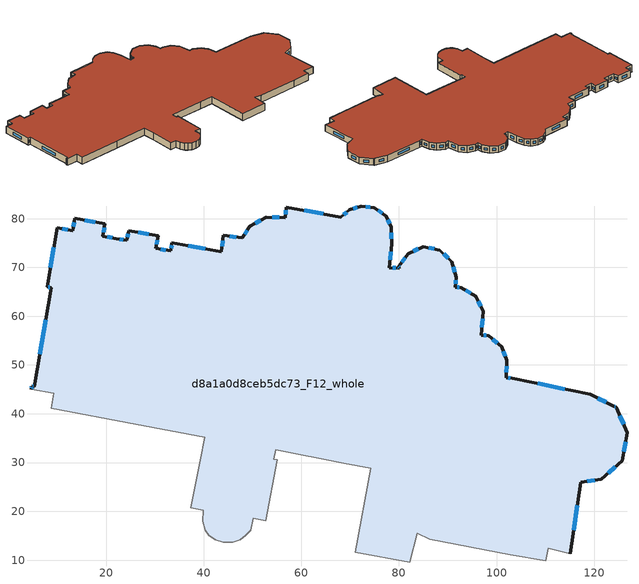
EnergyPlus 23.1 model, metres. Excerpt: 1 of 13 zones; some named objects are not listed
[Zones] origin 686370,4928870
d8a1a0d8ceb5dc73_F12_whole
 floor to d8a1a0d8ceb5dc73_F11_whole (EU_floor_Construction): 115.1,11.35 117.26,25.99 121.48,26.59 125.78,30.34 126.81,36.15 124.51,41.31 124.04,41.55 119.19,44.01 103.23,47.28 102.01,47.41 102.12,50.93 101.05,53.71 98.36,56.04 96.9,56.13 97.24,61.04 95.71,64.09 92.77,65.86 91.58,65.94 91.74,68.02 90.87,71.14 88.37,73.57 85.01,74.26 81.88,72.84 79.98,70.26 80.06,69.85 78.01,69.97 78.49,74.76 78.39,78.26 77.41,80.51 74.94,82.24 72.28,82.59 69.82,81.8 68.09,80.31 56.9,82.37 56.68,80.22 52.8,80.26 49.41,78.41 47.87,76.03 44.03,76.61 43.59,73.21 33.47,75.06 33.2,73.38 30.17,73.89 30.63,76.45 24.57,77.51 24.22,75.54 22.09,75.92 19.32,76.42 19.73,78.91 13.54,80.03 13.09,77.53 9.95,78.09 7.86,66.01 8.75,65.85 5.25,45.58 4.71,45.66 4.61,44.98 9.23,44.23 8.74,41.08 26.07,37.85 40.16,35.2 39.3,30.43 37.33,20.73 39.88,20.21 39.78,17.99 40.26,16.16 41.05,15.11 42.38,14.17 43.99,13.63 45.92,13.64 47.43,14.21 48.58,15.08 49.62,16.12 50.09,18.55 52.65,18.04 55.04,30.54 54.34,30.67 54.72,32.66 68.7,29.83 74.21,28.79 71.08,11.65 82.23,9.61 83.72,15.46 86.28,14.24 102.77,11.05 110.13,9.87 110.63,12.47 z36
 wall outside (EU_wall_Construction): 4.61,44.98 4.71,45.66 5.25,45.58 8.75,65.85 7.86,66.01 9.95,78.09 13.09,77.53 13.54,80.03 19.73,78.91 19.32,76.42 22.09,75.92 24.22,75.54 24.57,77.51 30.63,76.45 30.17,73.89 33.2,73.38 33.47,75.06 43.59,73.21 44.03,76.61 47.87,76.03 49.41,78.41 52.8,80.26 56.68,80.22 56.9,82.37 68.09,80.31 69.82,81.8 72.28,82.59 74.94,82.24 77.41,80.51 78.39,78.26 78.49,74.76 78.01,69.97 80.06,69.85 79.98,70.26 81.88,72.84 85.01,74.26 88.37,73.57 90.87,71.14 91.74,68.02 91.58,65.94 92.77,65.86 95.71,64.09 97.24,61.04 96.9,56.13 98.36,56.04 101.05,53.71 102.12,50.93 102.01,47.41 103.23,47.28 119.19,44.01 124.04,41.55 124.51,41.31 126.81,36.15 125.78,30.34 121.48,26.59 117.26,25.99 115.1,11.35 z36:39
 wall adiabatic (EU_wall_Construction): 115.1,11.35 110.63,12.47 110.13,9.87 102.77,11.05 86.28,14.24 83.72,15.46 82.23,9.61 71.08,11.65 74.21,28.79 68.7,29.83 54.72,32.66 54.34,30.67 55.04,30.54 52.65,18.04 50.09,18.55 49.62,16.12 48.58,15.08 47.43,14.21 45.92,13.64 43.99,13.63 42.38,14.17 41.05,15.11 40.26,16.16 39.78,17.99 39.88,20.21 37.33,20.73 39.3,30.43 40.16,35.2 26.07,37.85 8.74,41.08 9.23,44.23 4.61,44.98 z36:39
 window (EU_Window_Construction): 45.28,76.42 46.62,76.22 / 48.37,76.81 48.91,77.64 / 50.51,79.01 51.69,79.66 / 54.06,80.25 55.42,80.24 / 56.75,80.92 56.83,81.67 / 60.54,81.7 64.45,80.98 / 68.65,80.8 69.25,81.32 / 70.62,82.06 71.48,82.33 / 73.14,82.48 74.07,82.35 / 75.74,81.68 76.6,81.07 / 77.73,79.78 78.07,78.99 / 78.42,77.12 78.45,75.9 / 78.33,73.2 78.16,71.53 / 78.67,69.93 79.39,69.89 / 80.03,69.99 80,70.13 / 80.59,71.1 81.26,72 / 82.89,73.3 83.99,73.8 / 86.1,74.04 87.27,73.8 / 89.18,72.78 90.05,71.93 / 91.15,70.13 91.45,69.04 / 91.68,67.34 91.63,66.62 / 91.96,65.92 92.38,65.89 / 93.72,65.29 94.75,64.67 / 96.2,63.1 96.74,62.03 / 97.13,59.45 97.01,57.73 / 97.37,56.1 97.88,56.07 / 99.23,55.28 100.17,54.47 / 101.39,52.81 101.77,51.84 / 102.08,49.79 102.04,48.56 / 102.4,47.37 102.83,47.32 / 108.42,46.22 114,45.07 / 120.76,43.21 122.46,42.35 / 124.19,41.47 124.35,41.39 / 125.25,39.63 126.06,37.83 / 126.47,34.26 126.11,32.23 / 124.38,29.12 122.87,27.81 / 120.1,26.4 118.63,26.19 / 116.55,21.23 115.8,16.11 / 4.64,45.21 4.68,45.44 / 4.88,45.64 5.07,45.61 / 6.39,52.18 7.61,59.26 / 8.46,65.91 8.15,65.96 / 8.54,69.94 9.27,74.16 / 10.97,77.91 12.07,77.72 / 13.23,78.35 13.39,79.22 / 15.55,79.67 17.71,79.28 / 19.59,78.1 19.45,77.23 / 20.22,76.26 21.19,76.09 / 22.78,75.8 23.53,75.67 / 24.33,76.18 24.45,76.87 / 26.54,77.17 28.66,76.8 / 30.48,75.62 30.32,74.73 / 31.15,73.73 32.21,73.55 / 33.29,73.93 33.38,74.52 / 36.76,74.46 40.3,73.81 / 43.73,74.32 43.88,75.51 z36.98:38.02
 roof outside (EU_roof_Construction): 95.71,64.09 97.24,61.04 96.9,56.13 98.36,56.04 101.05,53.71 102.12,50.93 102.01,47.41 103.23,47.28 119.19,44.01 124.04,41.55 124.51,41.31 126.81,36.15 125.78,30.34 121.48,26.59 117.26,25.99 115.1,11.35 110.63,12.47 110.13,9.87 102.77,11.05 86.28,14.24 83.72,15.46 82.23,9.61 71.08,11.65 74.21,28.79 68.7,29.83 54.72,32.66 54.34,30.67 55.04,30.54 52.65,18.04 50.09,18.55 49.62,16.12 48.58,15.08 47.43,14.21 45.92,13.64 43.99,13.63 42.38,14.17 41.05,15.11 40.26,16.16 39.78,17.99 39.88,20.21 37.33,20.73 39.3,30.43 40.16,35.2 26.07,37.85 8.74,41.08 9.23,44.23 4.61,44.98 4.71,45.66 5.25,45.58 8.75,65.85 7.86,66.01 9.95,78.09 13.09,77.53 13.54,80.03 19.73,78.91 19.32,76.42 22.09,75.92 24.22,75.54 24.57,77.51 30.63,76.45 30.17,73.89 33.2,73.38 33.47,75.06 43.59,73.21 44.03,76.61 47.87,76.03 49.41,78.41 52.8,80.26 56.68,80.22 56.9,82.37 68.09,80.31 69.82,81.8 72.28,82.59 74.94,82.24 77.41,80.51 78.39,78.26 78.49,74.76 78.01,69.97 80.06,69.85 79.98,70.26 81.88,72.84 85.01,74.26 88.37,73.57 90.87,71.14 91.74,68.02 91.58,65.94 92.77,65.86 z39
[Building]
EU S2 Campaign: North Axis=0; Terrain=City; Solar Distribution=FullExterior
[Site:Location]
Bologna: Latitude=44.5; Longitude=11.25; Time Zone=1; Elevation=37
[SizingPeriod:WeatherFileDays]
AnnualSizingPeriod: Begin Month=1; Begin Day of Month=1; End Month=12; End Day of Month=31; Day of Week for Start Day=Monday; Use Weather File Daylight Saving Period=No; Use Weather File Rain and Snow Indicators=No
[MATERIAL]
EU_InternalMass_Material: Roughness=MediumRough; Thickness=0.1; Conductivity=1; Density=1800; Specific Heat=900; Thermal Absorptance=0.9; Solar Absorptance=0.7; Visible Absorptance=0.7
[MATERIAL:NOMASS] Roughness=MediumRough; Thermal Absorptance=0.9; Solar Absorptance=0.7; Visible Absorptance=0.7
Name | Thermal Resistance
EU_wall_NoMass | 0.905828
EU_roof_NoMass | 0.37593
EU_floor_NoMass | 0.67114
[WINDOWMATERIAL:SIMPLEGLAZINGSYSTEM]
EU_Window_SimpleGlazing: UFactor=4.52486; Solar Heat Gain Coefficient=0.85; Visible Transmittance=0.85
[CONSTRUCTION]
EU_wall_Construction: EU_wall_NoMass
EU_roof_Construction: EU_roof_NoMass
EU_floor_Construction: EU_floor_NoMass
EU_InternalMass_Construction: EU_InternalMass_Material
EU_Window_Construction: EU_Window_SimpleGlazing
[ZONE]
d8a1a0d8ceb5dc73_F12_whole: Type=1; Multiplier=1; Ceiling Height=autocalculate; Volume=16179; Floor Area=autocalculate; Part of Total Floor Area=Yes
[INTERNALMASS]
d8a1a0d8ceb5dc73_F12_whole_EU_InternalMass: Construction=EU_InternalMass_Construction; Zone or ZoneList=d8a1a0d8ceb5dc73_F12_whole; Surface Area=5393.01
[OTHEREQUIPMENT]
EU_Step8_InternalGain_d8a1a0d8ceb5dc73_F12_whole_f000: Fuel Type=Electricity; Zone or ZoneList or Space or SpaceList=d8a1a0d8ceb5dc73_F12_whole; Schedule=EU_Step8_GainSchedule_d8a1a0d8ceb5dc73_F12_whole_f000; Design Level Calculation Method=Watts/Area; Power per Zone Floor Area=1; Fraction Latent=0; Fraction Radiant=0; Fraction Lost=0; Carbon Dioxide Generation Rate=0; EndUse Subcategory=EU_Step8_InternalGains
[ZONEVENTILATION:DESIGNFLOWRATE]
EU_ConstantAir_d8a1a0d8ceb5dc73_F12_whole: Zone or ZoneList or Space or SpaceList=d8a1a0d8ceb5dc73_F12_whole; Schedule=EU_AlwaysOn; Design Flow Rate Calculation Method=AirChanges/Hour; Air Changes per Hour=0.73129; Ventilation Type=Natural; Fan Pressure Rise=0; Fan Total Efficiency=1; Constant Term Coefficient=1; Temperature Term Coefficient=0; Velocity Term Coefficient=0; Velocity Squared Term Coefficient=0; Minimum Indoor Temperature=-100; Maximum Indoor Temperature=100; Delta Temperature=-100; Minimum Outdoor Temperature=-100; Maximum Outdoor Temperature=100; Maximum Wind Speed=40
[HVACTEMPLATE:ZONE:IDEALLOADSAIRSYSTEM]
d8a1a0d8ceb5dc73_F12_whole: Template Thermostat=EU_HeatOnly_d8a1a0d8ceb5dc73_F12_whole; System Availability Schedule=EU_AlwaysOn; Maximum Heating Supply Air Temperature=50; Minimum Cooling Supply Air Temperature=13; Maximum Heating Supply Air Humidity Ratio=0.0156; Minimum Cooling Supply Air Humidity Ratio=0.0077; Heating Limit=NoLimit; Cooling Limit=NoLimit; Heating Availability Schedule=EU_AlwaysOn; Cooling Availability Schedule=EU_CoolingOff; Dehumidification Control Type=ConstantSensibleHeatRatio; Cooling Sensible Heat Ratio=0.7; Dehumidification Setpoint=60; Humidification Control Type=None; Humidification Setpoint=30; Outdoor Air Method=None; Outdoor Air Flow Rate per Person=0.00944; Outdoor Air Flow Rate per Zone Floor Area=0; Outdoor Air Flow Rate per Zone=0; Demand Controlled Ventilation Type=None; Outdoor Air Economizer Type=NoEconomizer; Heat Recovery Type=None; Sensible Heat Recovery Effectiveness=0.7; Latent Heat Recovery Effectiveness=0.65
[SIZING:ZONE]
d8a1a0d8ceb5dc73_F12_whole: Zone Cooling Design Supply Air Temperature Input Method=SupplyAirTemperature; Zone Cooling Design Supply Air Temperature=13; Zone Heating Design Supply Air Temperature Input Method=SupplyAirTemperature; Zone Heating Design Supply Air Temperature=50; Zone Cooling Design Supply Air Humidity Ratio=0.008; Zone Heating Design Supply Air Humidity Ratio=0.008; Cooling Design Air Flow Method=DesignDay; Cooling Design Air Flow Rate=0; Cooling Minimum Air Flow per Zone Floor Area=0.000762; Cooling Minimum Air Flow=0; Cooling Minimum Air Flow Fraction=0.2; Heating Design Air Flow Method=DesignDay; Heating Design Air Flow Rate=0; Heating Maximum Air Flow per Zone Floor Area=0.002032; Heating Maximum Air Flow=0.141576; Heating Maximum Air Flow Fraction=0.3; Account for Dedicated Outdoor Air System=No; Dedicated Outdoor Air System Control Strategy=NeutralSupplyAir; Dedicated Outdoor Air Low Setpoint Temperature for Design=autosize; Dedicated Outdoor Air High Setpoint Temperature for Design=autosize; Zone Load Sizing Method=Sensible Load Only No Latent Load; Zone Latent Cooling Design Supply Air Humidity Ratio Input Method=HumidityRatioDifference; Zone Cooling Design Supply Air Humidity Ratio Difference=0.005; Zone Latent Heating Design Supply Air Humidity Ratio Input Method=HumidityRatioDifference; Zone Humidification Design Supply Air Humidity Ratio Difference=0.005
[SCHEDULE:CONSTANT]
Name | Hourly Value
EU_AlwaysOn | 1
EU_CoolingOff | 0
[SCHEDULE:FILE]
EU_Step8_GainSchedule_d8a1a0d8ceb5dc73_F12_whole_f000: File=../../schedules/d8a1a0d8ceb5dc73/d8a1a0d8ceb5dc73_F12_whole_f000_gain.csv; Column Number=1; Rows to Skip at Top=0; Number of Hours of Data=8760; Column Separator=Comma; Interpolate to Timestep=No; Minutes per Item=60; Adjust Schedule for Daylight Savings=Yes
